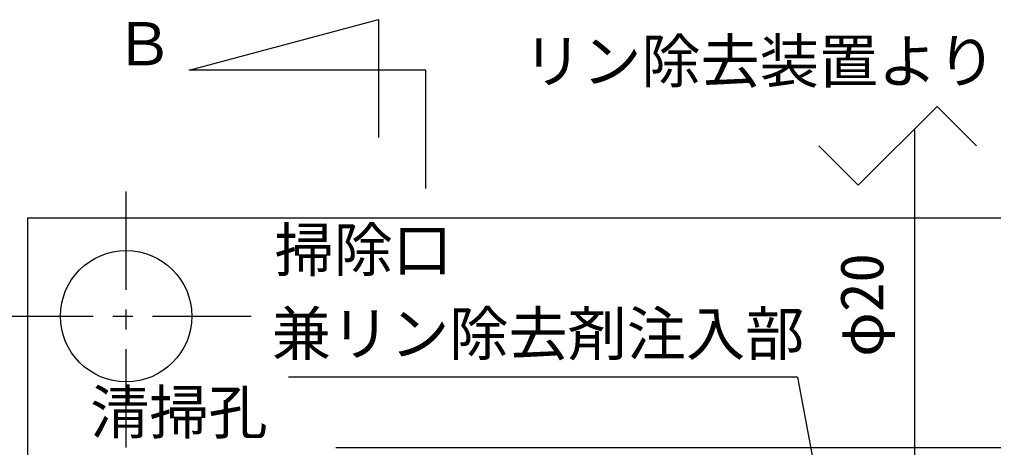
# Model space of a CAD drawing. Units: millimetres, scale not verified. Extents: x -24131 to 8910, y -6308 to 6308.
# Drawn here: x -6237 to -4755, y 1676 to 2327 of the extents above; entities that cross this region are included whole.
import ezdxf
from ezdxf.enums import TextEntityAlignment as Align

# ---------------------------------------------------------------- set-up
doc = ezdxf.new("R2010")
doc.units = ezdxf.units.MM
doc.header["$LTSCALE"] = 30
doc.linetypes.add('CHAIN1', pattern=[8, 5, -1, 1, -1])
for name, color, linetype, lineweight in [('0-1_空気管', 3, 'Continuous', 25), ('0-A_07', 3, 'Continuous', 25), ('0-B_機器', 2, 'Continuous', 25), ('0-C_文字', 3, 'Continuous', 25)]:
    doc.layers.add(name, color=color, linetype=linetype, lineweight=lineweight)
doc.styles.add('ＭＳ ゴシック', font='')
doc.styles.get('ＭＳ ゴシック').set_extended_font_data('MS Gothic')

msp = doc.modelspace()

# ---------------------------------------------------------------- linework, layer by layer
at = {"layer": '0-1_空気管'}
for p, q in [((-5690.33, 2327.49), (-5690.33, 2147.49)), ((-5618.33, 2070.32), (-5618.33, 2250.32)), ((-5755.17, 1675.61), (-3986.26, 1675.61))]:
    msp.add_line(p, q, dxfattribs=at)
msp.add_lwpolyline([(-5618.33, 2250.32), (-5978.33, 2250.32), (-5690.33, 2327.49)], dxfattribs=at)
at = {"layer": '0-A_07', "color": 7}
for p, q in [((-4840.4, 2195.02), (-4960.4, 2075.02)), ((-4780.4, 2135.02), (-4840.4, 2195.02)), ((-4960.4, 2075.02), (-5020.4, 2135.02))]:
    msp.add_line(p, q, dxfattribs=at)
at = {"layer": '0-A_07', "color": 6}
msp.add_line((-4874.26, 1198.61), (-4874.26, 2161.16), dxfattribs=at)
at = {"layer": '0-B_機器', "linetype": 'CHAIN1'}
for p, q in [((-6074.26, 1675.61), (-6074.26, 2075.61)), ((-6274.26, 1875.61), (-5874.26, 1875.61))]:
    msp.add_line(p, q, dxfattribs=at)
at = {"layer": '0-B_機器'}
for q in [(-6224.26, -374.39), (-3424.26, 2025.61)]:
    msp.add_line((-6224.26, 2025.61), q, dxfattribs=at)
msp.add_circle((-6074.26, 1875.61), 100, dxfattribs=at)
at = {"layer": '0-C_文字'}
for q in [(-5827.34, 1782.6), (-4874.12, 825.49)]:
    msp.add_line((-5052.68, 1782.6), q, dxfattribs=at)

# ---------------------------------------------------------------- texts
at = {"layer": '0-1_空気管', "color": 4, "style": 'ＭＳ ゴシック'}
msp.add_text('Ｂ', height=65.98, dxfattribs=at).set_placement((-6092.08, 2237.69), align=Align.BOTTOM_LEFT)
msp.add_text('φ20', height=65.98, rotation=90, dxfattribs=at).set_placement((-4902.49, 1813.62), align=Align.BOTTOM_LEFT)
at = {"layer": '0-C_文字', "color": 4, "style": 'ＭＳ ゴシック'}
for s, p in [('リン除去装置より', (-5470.35, 2211.36)), ('掃除口', (-5848.46, 1924.01)), ('兼リン除去剤注入部', (-5852.58, 1796.26)), ('清掃孔', (-6128.95, 1676.71))]:
    msp.add_text(s, height=65.98, dxfattribs=at).set_placement(p, align=Align.BOTTOM_LEFT)

doc.saveas('drawing.dxf')
